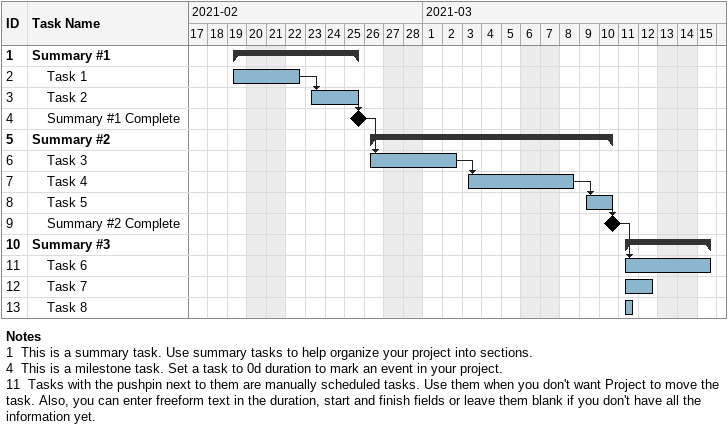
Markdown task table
| ID | Level | Task | Start | Finish | Predecessors |
|---|---|---|---|---|---|
| 1 | 1 | **Summary #1** | 2021-02-19 | 2021-02-25 |  |
| 2 | 2 | Task 1 | 2021-02-19 | 2021-02-22 |  |
| 3 | 2 | Task 2 | 2021-02-23 | 2021-02-25 | 2 |
| 4 | 2 | Summary #1 Complete (milestone) | 2021-02-25 | 2021-02-25 | 3 |
| 5 | 1 | **Summary #2** | 2021-02-26 | 2021-03-10 |  |
| 6 | 2 | Task 3 | 2021-02-26 | 2021-03-02 | 4 |
| 7 | 2 | Task 4 | 2021-03-03 | 2021-03-08 | 6 |
| 8 | 2 | Task 5 | 2021-03-09 | 2021-03-10 | 7 |
| 9 | 2 | Summary #2 Complete (milestone) | 2021-03-10 | 2021-03-10 | 8 |
| 10 | 1 | **Summary #3** | 2021-03-11 | 2021-03-15 |  |
| 11 | 2 | Task 6 | 2021-03-11 | 2021-03-15 | 9 |
| 12 | 2 | Task 7 | 2021-03-11 | 2021-03-12 |  |
| 13 | 2 | Task 8 | 2021-03-11 | 2021-03-11 |  |

Notes
- 1: This is a summary task. Use summary tasks to help organize your project into sections.
- 4: This is a milestone task. Set a task to 0d duration to mark an event in your project.
- 11: Tasks with the pushpin next to them are manually scheduled tasks. Use them when you don't want Project to move the task. Also, you can enter freeform text in the duration, start and finish fields or leave them blank if you don't have all the information yet.
